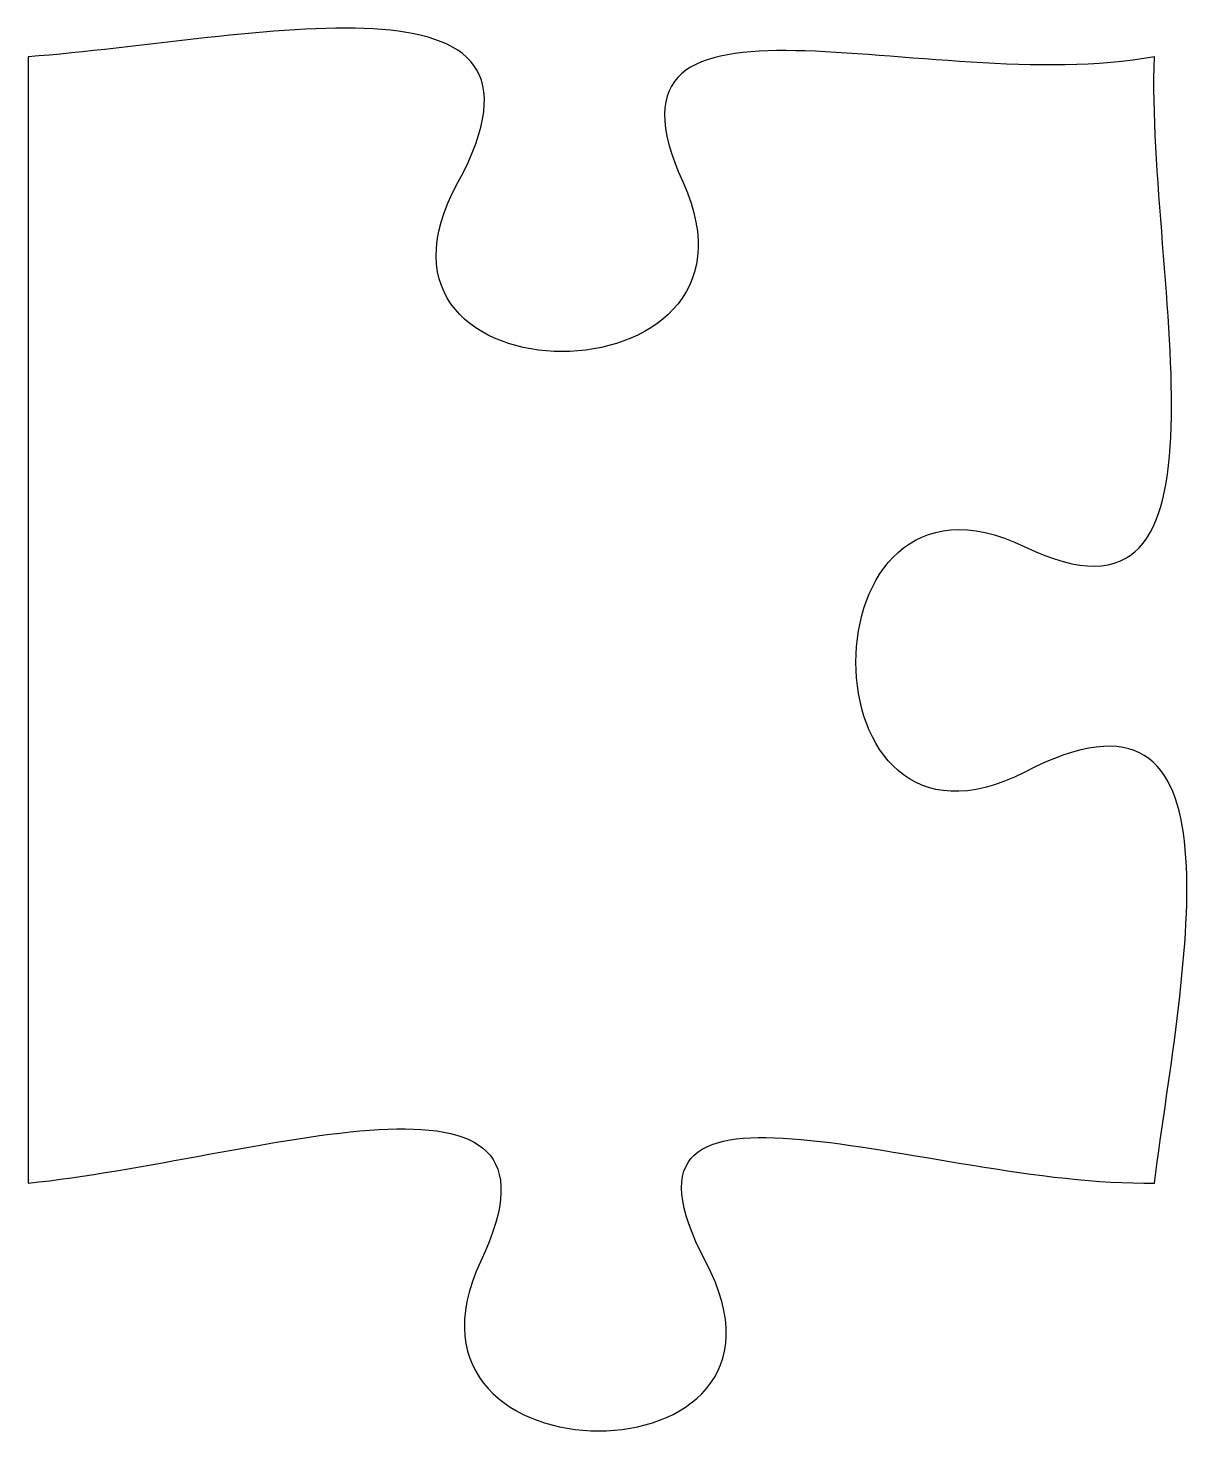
# Model space of a CAD drawing. Header units: inches. Extents: x -1.075 to -0.689, y 0.317 to 0.785.
import ezdxf

# ---------------------------------------------------------------- set-up
doc = ezdxf.new("R2010")
doc.units = ezdxf.units.IN
doc.layers.get('0').update_dxf_attribs({"linetype": 'CONTINUOUS'})

msp = doc.modelspace()

# ---------------------------------------------------------------- linework, layer by layer
msp.add_line((-1.075, 0.775), (-1.075, 0.4))
for points in [[(-0.93187, 0.73312), (-0.89125, 0.80813), (-1, 0.78063), (-1.075, 0.775)], [(-0.7, 0.775), (-0.775, 0.76125), (-0.89125, 0.80813), (-0.85688, 0.73312)], [(-0.74313, 0.61188), (-0.66812, 0.57563), (-0.7025, 0.7), (-0.7, 0.775)], [(-0.85688, 0.73312), (-0.82312, 0.65812), (-0.97313, 0.65812), (-0.93187, 0.73312)], [(-0.74313, 0.53687), (-0.81812, 0.49812), (-0.81812, 0.64813), (-0.74313, 0.61188)], [(-0.7, 0.4), (-0.69, 0.475), (-0.66812, 0.57563), (-0.74313, 0.53687)], [(-1.075, 0.4), (-1, 0.4075), (-0.88875, 0.44875), (-0.92438, 0.37375)], [(-0.84937, 0.37375), (-0.88875, 0.44875), (-0.775, 0.39875), (-0.7, 0.4)], [(-0.92438, 0.37375), (-0.95937, 0.29875), (-0.80938, 0.29875), (-0.84937, 0.37375)]]:
    msp.add_open_spline(points, degree=3)

doc.saveas('drawing.dxf')
